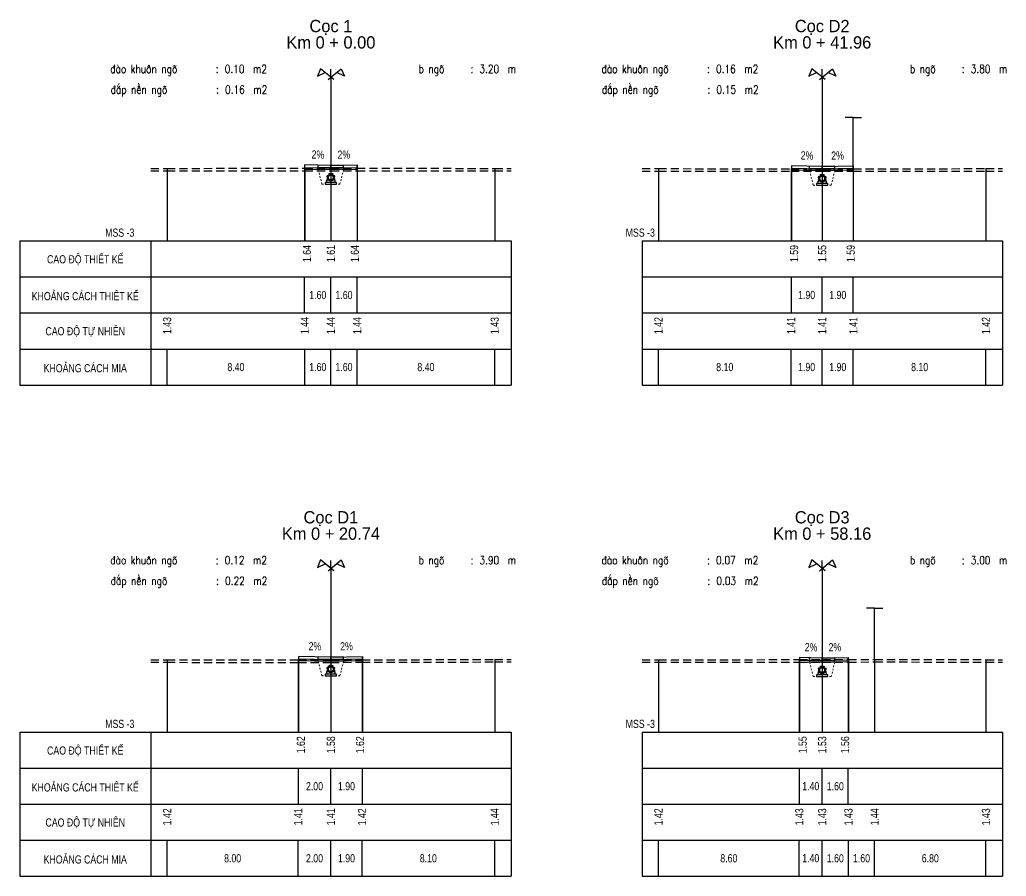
# Model space of a CAD drawing. Header units: inches. Extents: x -109 to 2427, y -500 to 702.
# Drawn here: x 2367.1 to 2427.3, y -68.5 to -16.2 of the extents above; entities that cross this region are included whole.
import ezdxf
from ezdxf.enums import TextEntityAlignment as Align

# ---------------------------------------------------------------- set-up
doc = ezdxf.new("R2010")
doc.units = ezdxf.units.IN
doc.header["$MEASUREMENT"] = 0
doc.linetypes.add('HIDDEN', pattern=[0.375, 0.25, -0.125])
for name, color, linetype in [('Bang TN tu nhien', 3, 'Continuous'), ('DAU_CO', 3, 'Continuous'), ('Dien thiet ke TN', 2, 'Continuous'), ('Duong dong trac ngang tu nhien', 9, 'Continuous'), ('KH_VAT', 8, 'Continuous'), ('Khuon duong1', 14, 'Continuous'), ('Mat duong PD 1', 1, 'Continuous'), ('Trac ngang tu nhien', 3, 'Continuous'), ('TracNgang', 7, 'Continuous')]:
    doc.layers.add(name, color=color, linetype=linetype)
for name, color, linetype, lineweight in [('LC MANH DUT', 35, 'HIDDEN', 5), ('LC Net thay', 7, 'Continuous', 25), ('LC Text1', 3, 'Continuous', 20)]:
    doc.layers.add(name, color=color, linetype=linetype, lineweight=lineweight)
doc.styles.add('BangTN', font='viet buddy.shx', dxfattribs={"width": 0.8})
doc.styles.add('LC 3', font='vnsimli.shx', dxfattribs={"width": 0.75})

# ---------------------------------------------------------------- blocks, each defined once
blk = doc.blocks.new('CHIEUDUNGVAT12')
at = {"layer": 'KH_VAT', "color": 1}
for q in [(-2.5, 15.63), (2.5, 15.63)]:
    blk.add_line((0, 15.63), q, dxfattribs=at)
at = {"layer": 'KH_VAT', "color": 7}
blk.add_lwpolyline([(0, 0), (0, 15.63)], dxfattribs=at)
blk = doc.blocks.new('ChieuDungVat4.dwg')
at = {"layer": 'KH_VAT', "color": 1}
blk.add_blockref('CHIEUDUNGVAT12', (0, 0), dxfattribs=at)
blk = doc.blocks.new('CONG300')
at = {"layer": 'LC MANH DUT', "ltscale": 100}
for p, q in [((-550, -1134), (-775, -234)), ((550, -1134), (775, -234)), ((550, -1134), (-550, -1134))]:
    blk.add_line(p, q, dxfattribs=at)
blk.add_arc((0, -734), 250, 323.1301, 216.8699, dxfattribs=at)
at = {"layer": 'LC Net thay'}
for points in [[(-775, -234), (-775, 16)], [(775, 16), (0, 0), (-775, 16)], [(775, -234), (775, 16)], [(775, -134), (0, -150), (-775, -134)], [(775, -234), (0, -250), (-775, -234)]]:
    blk.add_lwpolyline(points, dxfattribs=at)
blk.add_lwpolyline([(350, -1134), (350, -1034), (-350, -1034), (-350, -1134)], close=True, dxfattribs=at)
blk.add_lwpolyline([(250, -894), (250, -1034), (0, -1034), (-250, -1034), (-250, -884), (-200, -884), (-150, -884, 0.333333), (150, -884), (200, -884), (250, -884), (250, -1034)], format="xyb", dxfattribs=at)
for radius in [200, 150]:
    blk.add_circle((0, -734), radius, dxfattribs=at)

msp = doc.modelspace()

# ---------------------------------------------------------------- linework, layer by layer
at = {"layer": 'Bang TN tu nhien', "color": 3}
for p, q in [((2386.097, -19.742), (2386.097, -29.742)), ((2416.097, -19.742), (2416.097, -29.742)), ((2367.097, -29.742), (2367.097, -38.542)), ((2367.097, -29.742), (2397.097, -29.742)), ((2375.097, -29.742), (2375.097, -38.542)), ((2397.097, -29.742), (2397.097, -38.542)), ((2405.097, -29.742), (2405.097, -38.542)), ((2405.097, -29.742), (2427.097, -29.742)), ((2427.097, -29.742), (2427.097, -38.542)), ((2367.097, -31.942), (2397.097, -31.942)), ((2405.097, -31.942), (2427.097, -31.942)), ((2367.097, -34.142), (2397.097, -34.142)), ((2405.097, -34.142), (2427.097, -34.142)), ((2367.097, -36.342), (2397.097, -36.342)), ((2405.097, -36.342), (2427.097, -36.342)), ((2367.097, -38.542), (2397.097, -38.542)), ((2405.097, -38.542), (2427.097, -38.542)), ((2386.097, -49.742), (2386.097, -59.742)), ((2416.097, -49.742), (2416.097, -59.742)), ((2367.097, -59.742), (2367.097, -68.542)), ((2367.097, -59.742), (2397.097, -59.742)), ((2375.097, -59.742), (2375.097, -68.542)), ((2397.097, -59.742), (2397.097, -68.542)), ((2405.097, -59.742), (2405.097, -68.542)), ((2405.097, -59.742), (2427.097, -59.742)), ((2427.097, -59.742), (2427.097, -68.542)), ((2367.097, -61.942), (2397.097, -61.942)), ((2405.097, -61.942), (2427.097, -61.942)), ((2367.097, -64.142), (2397.097, -64.142)), ((2405.097, -64.142), (2427.097, -64.142)), ((2367.097, -66.342), (2397.097, -66.342)), ((2405.097, -66.342), (2427.097, -66.342)), ((2367.097, -68.542), (2397.097, -68.542)), ((2405.097, -68.542), (2427.097, -68.542))]:
    msp.add_line(p, q, dxfattribs=at)
at = {"layer": 'DAU_CO', "linetype": 'Continuous'}
for p, q in [((2386.097, -19.742), (2386.097, -19.258)), ((2415.465, -19.226), (2415.271, -19.678)), ((2416.271, -19.885), (2415.465, -19.226)), ((2415.922, -19.885), (2416.728, -19.226)), ((2416.097, -19.742), (2416.097, -19.258)), ((2416.728, -19.226), (2416.923, -19.678)), ((2415.271, -19.678), (2415.741, -19.452)), ((2416.923, -19.678), (2416.452, -19.452)), ((2386.097, -49.742), (2386.097, -49.258)), ((2416.097, -49.742), (2416.097, -49.258))]:
    msp.add_line(p, q, dxfattribs=at)
for points in [[(2386.271, -19.885), (2385.465, -19.226), (2385.271, -19.678), (2385.741, -19.452)], [(2385.922, -19.885), (2386.728, -19.226), (2386.923, -19.678), (2386.452, -19.452)], [(2386.271, -49.885), (2385.465, -49.226), (2385.271, -49.678), (2385.741, -49.452)], [(2385.922, -49.885), (2386.728, -49.226), (2386.923, -49.678), (2386.452, -49.452)], [(2416.271, -49.885), (2415.465, -49.226), (2415.271, -49.678), (2415.741, -49.452)], [(2415.922, -49.885), (2416.728, -49.226), (2416.923, -49.678), (2416.452, -49.452)]]:
    msp.add_lwpolyline(points, dxfattribs=at)
at = {"layer": 'Dien thiet ke TN'}
for p, q in [((2384.487, -25.1), (2384.487, -29.742)), ((2384.487, -25.1), (2384.487, -29.742)), ((2384.487, -25.1), (2384.487, -29.742)), ((2384.487, -25.1), (2384.487, -29.742)), ((2384.487, -25.1), (2384.487, -29.742)), ((2386.097, -25.132), (2386.097, -29.742)), ((2386.097, -25.132), (2386.097, -29.742)), ((2387.707, -25.1), (2387.707, -29.742)), ((2387.707, -25.1), (2387.707, -29.742)), ((2387.707, -25.1), (2387.707, -29.742)), ((2387.707, -25.1), (2387.707, -29.742)), ((2387.707, -25.1), (2387.707, -29.742)), ((2414.217, -25.155), (2414.217, -29.742)), ((2414.217, -25.155), (2414.217, -29.742)), ((2414.217, -25.155), (2414.217, -29.742)), ((2414.217, -25.155), (2414.217, -29.742)), ((2414.217, -25.155), (2414.217, -29.742)), ((2416.097, -25.192), (2416.097, -29.742)), ((2416.097, -25.192), (2416.097, -29.742)), ((2417.997, -25.154), (2417.997, -29.742)), ((2417.997, -25.154), (2417.997, -29.742)), ((2417.997, -25.154), (2417.997, -29.742)), ((2417.997, -25.154), (2417.997, -29.742)), ((2417.997, -25.154), (2417.997, -29.742)), ((2384.117, -55.122), (2384.117, -59.742)), ((2384.117, -55.122), (2384.117, -59.742)), ((2384.117, -55.122), (2384.117, -59.742)), ((2384.117, -55.122), (2384.117, -59.742)), ((2384.117, -55.122), (2384.117, -59.742)), ((2386.097, -55.162), (2386.097, -59.742)), ((2386.097, -55.162), (2386.097, -59.742)), ((2388.027, -55.123), (2388.027, -59.742)), ((2388.027, -55.123), (2388.027, -59.742)), ((2388.027, -55.123), (2388.027, -59.742)), ((2388.027, -55.123), (2388.027, -59.742)), ((2388.027, -55.123), (2388.027, -59.742)), ((2414.717, -55.188), (2414.717, -59.742)), ((2414.717, -55.188), (2414.717, -59.742)), ((2414.717, -55.188), (2414.717, -59.742)), ((2414.717, -55.188), (2414.717, -59.742)), ((2414.717, -55.188), (2414.717, -59.742)), ((2416.097, -55.215), (2416.097, -59.742)), ((2416.097, -55.215), (2416.097, -59.742)), ((2417.677, -55.184), (2417.677, -59.742)), ((2417.677, -55.184), (2417.677, -59.742)), ((2417.677, -55.184), (2417.677, -59.742)), ((2417.677, -55.184), (2417.677, -59.742)), ((2417.677, -55.184), (2417.677, -59.742))]:
    msp.add_line(p, q, dxfattribs=at)
at = {"layer": 'Dien thiet ke TN', "color": 2}
for points in [[(2384.897, -24.858, 0, 0, 0), (2385.377, -24.868, 0.104, 0, 0), (2385.697, -24.874, 0, 0, 0)], [(2387.297, -24.858, 0, 0, 0), (2386.817, -24.868, 0.104, 0, 0), (2386.497, -24.874, 0, 0, 0)], [(2414.762, -24.915, 0, 0, 0), (2415.242, -24.925, 0.104, 0, 0), (2415.562, -24.931, 0, 0, 0)], [(2417.442, -24.915, 0, 0, 0), (2416.962, -24.925, 0.104, 0, 0), (2416.642, -24.931, 0, 0, 0)], [(2384.712, -54.884, 0, 0, 0), (2385.192, -54.894, 0.104, 0, 0), (2385.512, -54.9, 0, 0, 0)], [(2387.457, -54.885, 0, 0, 0), (2386.977, -54.894, 0.104, 0, 0), (2386.657, -54.901, 0, 0, 0)], [(2415.012, -54.944, 0, 0, 0), (2415.492, -54.953, 0.104, 0, 0), (2415.812, -54.96, 0, 0, 0)], [(2417.282, -54.942, 0, 0, 0), (2416.802, -54.951, 0.104, 0, 0), (2416.482, -54.958, 0, 0, 0)]]:
    msp.add_lwpolyline(points, format="xyseb", dxfattribs=at)
at = {"layer": 'Duong dong trac ngang tu nhien', "color": 8}
for p, q in [((2376.097, -25.309), (2376.097, -29.742)), ((2384.497, -25.302), (2384.497, -29.742)), ((2386.097, -25.302), (2386.097, -29.742)), ((2387.697, -25.302), (2387.697, -29.742)), ((2396.097, -25.309), (2396.097, -29.742)), ((2406.097, -25.326), (2406.097, -29.742)), ((2414.197, -25.332), (2414.197, -29.742)), ((2416.097, -25.332), (2416.097, -29.742)), ((2417.997, -25.332), (2417.997, -29.742)), ((2426.097, -25.326), (2426.097, -29.742)), ((2376.097, -55.326), (2376.097, -59.742)), ((2384.097, -55.332), (2384.097, -59.742)), ((2386.097, -55.332), (2386.097, -59.742)), ((2387.997, -55.322), (2387.997, -59.742)), ((2396.097, -55.304), (2396.097, -59.742)), ((2406.097, -55.319), (2406.097, -59.742)), ((2414.697, -55.312), (2414.697, -59.742)), ((2416.097, -55.312), (2416.097, -59.742)), ((2417.697, -55.312), (2417.697, -59.742)), ((2419.297, -55.302), (2419.297, -59.742)), ((2426.097, -55.314), (2426.097, -59.742))]:
    msp.add_line(p, q, dxfattribs=at)
at = {"layer": 'Khuon duong1', "color": 3}
for points in [[(2384.487, -25.1), (2384.487, -25.25), (2384.487, -25.35), (2386.097, -25.382), (2386.097, -25.282), (2386.097, -25.132)], [(2386.097, -25.132), (2386.097, -25.282), (2386.097, -25.382), (2387.707, -25.35), (2387.707, -25.25), (2387.707, -25.1)], [(2414.217, -25.155), (2414.217, -25.305), (2414.217, -25.405), (2416.097, -25.442), (2416.097, -25.342), (2416.097, -25.192)], [(2416.097, -25.192), (2416.097, -25.342), (2416.097, -25.442), (2417.997, -25.404), (2417.997, -25.304), (2417.997, -25.154)], [(2384.117, -55.122), (2384.117, -55.272), (2384.117, -55.372), (2386.097, -55.412), (2386.097, -55.312), (2386.097, -55.162)], [(2386.097, -55.162), (2386.097, -55.312), (2386.097, -55.412), (2388.027, -55.373), (2388.027, -55.273), (2388.027, -55.123)], [(2414.717, -55.188), (2414.717, -55.338), (2414.717, -55.438), (2416.097, -55.465), (2416.097, -55.365), (2416.097, -55.215)], [(2416.097, -55.215), (2416.097, -55.365), (2416.097, -55.465), (2417.677, -55.434), (2417.677, -55.334), (2417.677, -55.184)]]:
    msp.add_lwpolyline(points, dxfattribs=at)
at = {"layer": 'Khuon duong1', "color": 2}
for points in [[(2384.487, -25.25), (2386.097, -25.282)], [(2386.097, -25.282), (2387.707, -25.25)], [(2414.217, -25.305), (2416.097, -25.342)], [(2416.097, -25.342), (2417.997, -25.304)], [(2384.117, -55.272), (2386.097, -55.312)], [(2386.097, -55.312), (2388.027, -55.273)], [(2414.717, -55.338), (2416.097, -55.365)], [(2416.097, -55.365), (2417.677, -55.334)]]:
    msp.add_lwpolyline(points, dxfattribs=at)
at = {"layer": 'Mat duong PD 1'}
for points in [[(2386.097, -25.132), (2384.487, -25.1)], [(2386.097, -25.132), (2387.707, -25.1)], [(2416.097, -25.192), (2414.217, -25.155)], [(2416.097, -25.192), (2417.997, -25.154)], [(2386.097, -55.162), (2384.117, -55.122)], [(2386.097, -55.162), (2388.027, -55.123)], [(2416.097, -55.215), (2414.717, -55.188)], [(2416.097, -55.215), (2417.677, -55.184)]]:
    msp.add_lwpolyline(points, dxfattribs=at)
at = {"layer": 'Trac ngang tu nhien', "color": 4, "linetype": 'HIDDEN', "ltscale": 2}
for points in [[(2375.097, -25.309), (2376.097, -25.309), (2384.497, -25.302), (2386.097, -25.302), (2387.697, -25.302), (2396.097, -25.309), (2397.097, -25.309)], [(2375.097, -25.459), (2376.097, -25.459), (2384.497, -25.452), (2386.097, -25.452), (2387.697, -25.452), (2396.097, -25.459), (2397.097, -25.459)], [(2405.097, -25.325), (2406.097, -25.326), (2414.197, -25.332), (2416.097, -25.332), (2417.997, -25.332), (2426.097, -25.326), (2427.097, -25.325)], [(2405.097, -25.475), (2406.097, -25.476), (2414.197, -25.482), (2416.097, -25.482), (2417.997, -25.482), (2426.097, -25.476), (2427.097, -25.475)], [(2375.097, -55.325), (2376.097, -55.326), (2384.097, -55.332), (2386.097, -55.332), (2387.997, -55.322), (2396.097, -55.304), (2397.097, -55.302)], [(2405.097, -55.319), (2406.097, -55.319), (2414.697, -55.312), (2416.097, -55.312), (2417.697, -55.312), (2419.297, -55.302), (2426.097, -55.314), (2427.097, -55.316)], [(2375.097, -55.475), (2376.097, -55.476), (2384.097, -55.482), (2386.097, -55.482), (2387.997, -55.472), (2396.097, -55.454), (2397.097, -55.452)], [(2405.097, -55.469), (2406.097, -55.469), (2414.697, -55.462), (2416.097, -55.462), (2417.697, -55.462), (2419.297, -55.452), (2426.097, -55.464), (2427.097, -55.466)]]:
    msp.add_lwpolyline(points, dxfattribs=at)
at = {"layer": 'TracNgang', "color": 2}
for p, q in [((2384.487, -34.142), (2384.487, -31.942)), ((2386.097, -34.142), (2386.097, -31.942)), ((2387.707, -34.142), (2387.707, -31.942)), ((2414.217, -34.142), (2414.217, -31.942)), ((2416.097, -34.142), (2416.097, -31.942)), ((2417.997, -34.142), (2417.997, -31.942)), ((2384.117, -64.142), (2384.117, -61.942)), ((2386.097, -64.142), (2386.097, -61.942)), ((2388.027, -64.142), (2388.027, -61.942)), ((2414.717, -64.142), (2414.717, -61.942)), ((2416.097, -64.142), (2416.097, -61.942)), ((2417.677, -64.142), (2417.677, -61.942))]:
    msp.add_line(p, q, dxfattribs=at)
at = {"layer": 'TracNgang', "color": 3}
for p, q in [((2376.097, -38.542), (2376.097, -36.342)), ((2384.497, -38.542), (2384.497, -36.342)), ((2386.097, -38.542), (2386.097, -36.342)), ((2387.697, -38.542), (2387.697, -36.342)), ((2396.097, -38.542), (2396.097, -36.342)), ((2406.097, -38.542), (2406.097, -36.342)), ((2414.197, -38.542), (2414.197, -36.342)), ((2416.097, -38.542), (2416.097, -36.342)), ((2417.997, -38.542), (2417.997, -36.342)), ((2426.097, -38.542), (2426.097, -36.342)), ((2376.097, -68.542), (2376.097, -66.342)), ((2384.097, -68.542), (2384.097, -66.342)), ((2386.097, -68.542), (2386.097, -66.342)), ((2387.997, -68.542), (2387.997, -66.342)), ((2396.097, -68.542), (2396.097, -66.342)), ((2406.097, -68.542), (2406.097, -66.342)), ((2414.697, -68.542), (2414.697, -66.342)), ((2416.097, -68.542), (2416.097, -66.342)), ((2417.697, -68.542), (2417.697, -66.342)), ((2419.297, -68.542), (2419.297, -66.342)), ((2426.097, -68.542), (2426.097, -66.342))]:
    msp.add_line(p, q, dxfattribs=at)

# ---------------------------------------------------------------- block references
at = {"color": 3, "xscale": 0.2, "yscale": 0.2, "zscale": 0.2}
for p in [(2417.997, -25.332), (2419.297, -55.302)]:
    msp.add_blockref('ChieuDungVat4.dwg', p, dxfattribs=at)
at = {"layer": 'LC Net thay', "xscale": 0.001, "yscale": 0.001, "zscale": 0.001}
for p in [(2386.097, -25.132), (2416.097, -25.192), (2386.097, -55.162), (2416.097, -55.215)]:
    msp.add_blockref('CONG300', p, dxfattribs=at)

# ---------------------------------------------------------------- texts
at = {"layer": 'Bang TN tu nhien', "color": 3, "style": 'BangTN', "width": 0.8}
for s, p in [('CAO ĐỘ THIẾT KẾ', (2371.097, -30.842)), ('KHOẢNG CÁCH THIÊT KẾ', (2371.097, -33.042)), ('CAO ĐỘ TỰ NHIÊN', (2371.097, -35.242)), ('KHOẢNG CÁCH MIA', (2371.097, -37.442)), ('CAO ĐỘ THIẾT KẾ', (2371.097, -60.842)), ('KHOẢNG CÁCH THIÊT KẾ', (2371.097, -63.042)), ('CAO ĐỘ TỰ NHIÊN', (2371.097, -65.242)), ('KHOẢNG CÁCH MIA', (2371.097, -67.442))]:
    msp.add_text(s, height=0.5, dxfattribs=at).set_placement(p, align=Align.MIDDLE)
at = {"layer": 'Dien thiet ke TN', "color": 2, "style": 'BangTN', "width": 0.8}
for rotation, p in [(358.85424, (2385.297, -24.866)), (1.14576, (2386.897, -24.866)), (358.85424, (2415.162, -24.923)), (1.14576, (2417.042, -24.923)), (358.85424, (2385.112, -54.892)), (1.14576, (2387.057, -54.893)), (358.85424, (2415.412, -54.952)), (1.14576, (2416.882, -54.95))]:
    msp.add_text('2%', height=0.5, rotation=rotation, dxfattribs=at).set_placement(p, align=Align.BOTTOM_CENTER)
at = {"layer": 'LC Text1', "color": 3, "style": 'BangTN'}
for s, p in [('Cọc 1', (2386.097, -16.992)), ('Cọc D2', (2416.097, -16.992)), ('Km 0 + 0.00', (2386.097, -17.992)), ('Km 0 + 41.96', (2416.097, -17.992)), ('Cọc D1', (2386.097, -46.992)), ('Cọc D3', (2416.097, -46.992)), ('Km 0 + 20.74', (2386.097, -47.992)), ('Km 0 + 58.16', (2416.097, -47.992))]:
    msp.add_text(s, height=0.75, dxfattribs=at).set_placement(p, align=Align.CENTER)
at = {"layer": 'LC Text1', "color": 3, "style": 'LC 3', "width": 0.8}
for s, height, p in [('®µo khu«n ngâ', 0.50002, (2372.622, -19.487)), (':', 0.5, (2379.072, -19.487)), ('0.10', 0.5, (2379.619, -19.487)), ('m2', 0.5, (2381.339, -19.487)), ('b ngâ', 0.5, (2391.451, -19.487)), (':', 0.5, (2394.624, -19.487)), ('3.20', 0.5, (2395.17, -19.487)), ('m', 0.5, (2396.89, -19.487)), ('®µo khu«n ngâ', 0.50002, (2402.622, -19.487)), (':', 0.5, (2409.072, -19.487)), ('0.16', 0.5, (2409.619, -19.487)), ('m2', 0.5, (2411.339, -19.487)), ('b ngâ', 0.5, (2421.451, -19.487)), (':', 0.5, (2424.624, -19.487)), ('3.80', 0.5, (2425.17, -19.487)), ('m', 0.5, (2426.89, -19.487)), ('®¾p nÒn ngâ', 0.50002, (2372.642, -20.75)), (':', 0.5, (2379.092, -20.75)), ('0.16', 0.5, (2379.639, -20.75)), ('m2', 0.5, (2381.359, -20.75)), ('®¾p nÒn ngâ', 0.50002, (2402.642, -20.75)), (':', 0.5, (2409.092, -20.75)), ('0.15', 0.5, (2409.639, -20.75)), ('m2', 0.5, (2411.359, -20.75)), ('®µo khu«n ngâ', 0.50002, (2372.622, -49.487)), (':', 0.5, (2379.072, -49.487)), ('0.12', 0.5, (2379.619, -49.487)), ('m2', 0.5, (2381.339, -49.487)), ('b ngâ', 0.5, (2391.451, -49.487)), (':', 0.5, (2394.624, -49.487)), ('3.90', 0.5, (2395.17, -49.487)), ('m', 0.5, (2396.89, -49.487)), ('®µo khu«n ngâ', 0.50002, (2402.622, -49.487)), (':', 0.5, (2409.072, -49.487)), ('0.07', 0.5, (2409.619, -49.487)), ('m2', 0.5, (2411.339, -49.487)), ('b ngâ', 0.5, (2421.451, -49.487)), (':', 0.5, (2424.624, -49.487)), ('3.00', 0.5, (2425.17, -49.487)), ('m', 0.5, (2426.89, -49.487)), ('®¾p nÒn ngâ', 0.50002, (2372.642, -50.75)), (':', 0.5, (2379.092, -50.75)), ('0.22', 0.5, (2379.639, -50.75)), ('m2', 0.5, (2381.359, -50.75)), ('®¾p nÒn ngâ', 0.50002, (2402.642, -50.75)), (':', 0.5, (2409.092, -50.75)), ('0.03', 0.5, (2409.639, -50.75)), ('m2', 0.5, (2411.359, -50.75))]:
    msp.add_text(s, height=height, rotation=359.99922, dxfattribs=at).set_placement(p)
at = {"layer": 'LC Text1', "color": 3, "char_height": 0.5, "style": 'BangTN'}
for insert, attachment_point in [((2374.097, -29.492), 9), ((2404.097, -29.492), 7), ((2374.097, -59.492), 9), ((2404.097, -59.492), 7)]:
    msp.add_mtext('MSS -3', dxfattribs=dict(at, insert=insert, attachment_point=attachment_point))
at = {"layer": 'TracNgang', "color": 2, "style": 'BangTN', "width": 0.8}
for s, p in [('1.64', (2384.635, -29.992)), ('1.61', (2386.097, -29.992)), ('1.64', (2387.558, -29.992)), ('1.59', (2414.378, -29.992)), ('1.55', (2416.097, -29.992)), ('1.59', (2417.836, -29.992)), ('1.62', (2384.262, -59.992)), ('1.58', (2386.097, -59.992)), ('1.62', (2387.876, -59.992)), ('1.55', (2414.904, -59.992)), ('1.53', (2416.097, -59.992)), ('1.56', (2417.491, -59.992))]:
    msp.add_text(s, height=0.5, rotation=90, dxfattribs=at).set_placement(p, align=Align.MIDDLE_RIGHT)
at = {"layer": 'TracNgang', "color": 3, "style": 'BangTN', "width": 0.8}
for s, p in [('1.60', (2385.297, -33.042)), ('1.60', (2386.897, -33.042)), ('1.90', (2415.147, -33.042)), ('1.90', (2417.047, -33.042)), ('8.40', (2380.297, -37.442)), ('1.60', (2385.297, -37.442)), ('1.60', (2386.897, -37.442)), ('8.40', (2391.897, -37.442)), ('8.10', (2410.147, -37.442)), ('1.90', (2415.147, -37.442)), ('1.90', (2417.047, -37.442)), ('8.10', (2422.047, -37.442)), ('2.00', (2385.097, -63.042)), ('1.90', (2387.047, -63.042)), ('1.40', (2415.397, -63.042)), ('1.60', (2416.897, -63.042)), ('8.00', (2380.097, -67.442)), ('2.00', (2385.097, -67.442)), ('1.90', (2387.047, -67.442)), ('8.10', (2392.047, -67.442)), ('8.60', (2410.397, -67.442)), ('1.40', (2415.397, -67.442)), ('1.60', (2416.897, -67.442)), ('1.60', (2418.497, -67.442)), ('6.80', (2422.697, -67.442))]:
    msp.add_text(s, height=0.5, dxfattribs=at).set_placement(p, align=Align.MIDDLE)
for s, p in [('1.43', (2376.097, -34.392)), ('1.44', (2384.497, -34.392)), ('1.44', (2386.097, -34.392)), ('1.44', (2387.697, -34.392)), ('1.43', (2396.097, -34.392)), ('1.42', (2406.097, -34.392)), ('1.41', (2414.197, -34.392)), ('1.41', (2416.097, -34.392)), ('1.41', (2417.997, -34.392)), ('1.42', (2426.097, -34.392)), ('1.42', (2376.097, -64.392)), ('1.41', (2384.097, -64.392)), ('1.41', (2386.097, -64.392)), ('1.42', (2387.997, -64.392)), ('1.44', (2396.097, -64.392)), ('1.42', (2406.097, -64.392)), ('1.43', (2414.697, -64.392)), ('1.43', (2416.097, -64.392)), ('1.43', (2417.697, -64.392)), ('1.44', (2419.297, -64.392)), ('1.43', (2426.097, -64.392))]:
    msp.add_text(s, height=0.5, rotation=90, dxfattribs=at).set_placement(p, align=Align.MIDDLE_RIGHT)

doc.saveas('drawing.dxf')
